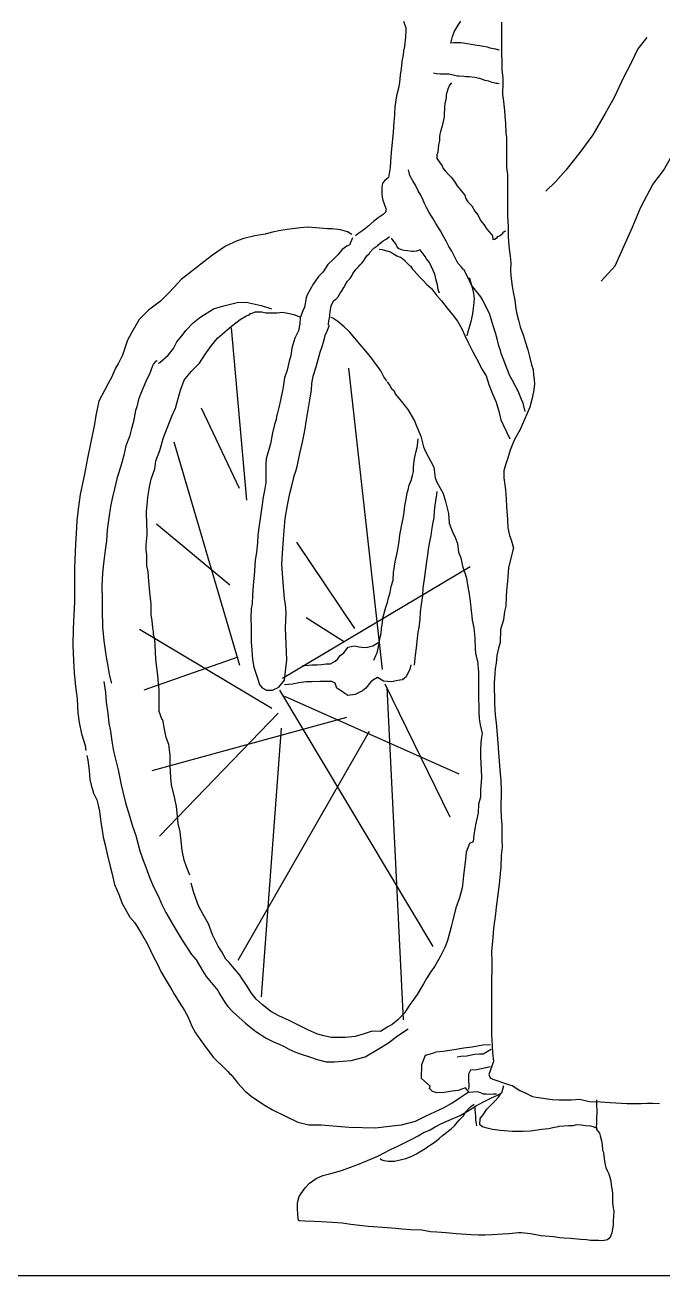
# Model space of a CAD drawing. Header units: metres. Extents: x -28 to 260, y 30 to 125.
# Drawn here: x 245.465 to 245.867, y 87.923 to 88.71 of the extents above; entities that cross this region are included whole.
import ezdxf

# ---------------------------------------------------------------- set-up
doc = ezdxf.new("R2010")
doc.units = ezdxf.units.M
doc.header["$LTSCALE"] = 0.01
doc.header["$MEASUREMENT"] = 0
doc.layers.add('0.10', color=2, linetype='Continuous')
doc.layers.add('tierra', color=9, linetype='Continuous')

# ---------------------------------------------------------------- blocks, each defined once
blk = doc.blocks.new('PEOPLE15')
at = {"linetype": 'Continuous'}
for points in [[(0.02338, 0.44497), (0.02338, 0.44318), (0.02338, 0.43969), (0.02338, 0.43843), (0.02338, 0.43467), (0.02338, 0.43306), (0.02329, 0.43091), (0.0232, 0.4292), (0.0232, 0.4275), (0.02293, 0.42445), (0.02293, 0.42293), (0.02302, 0.41854), (0.02266, 0.41594), (0.02239, 0.41379), (0.0223, 0.41272), (0.02213, 0.41066), (0.02195, 0.40806), (0.02177, 0.40438), (0.02159, 0.40277), (0.0215, 0.39928), (0.0215, 0.39614), (0.0215, 0.39193), (0.02123, 0.38933), (0.02123, 0.38629), (0.02123, 0.38145), (0.02123, 0.37643), (0.02123, 0.37419), (0.02087, 0.37025), (0.02087, 0.36666), (0.02069, 0.36317), (0.02015, 0.35949), (0.01998, 0.35708), (0.02006, 0.35448), (0.01998, 0.35233), (0.01944, 0.34856), (0.01908, 0.34632), (0.01854, 0.34346), (0.01809, 0.34032), (0.01782, 0.33844), (0.0172, 0.33611), (0.01657, 0.33369), (0.01603, 0.33235), (0.0155, 0.33082), (0.01478, 0.3284), (0.01379, 0.32536), (0.01299, 0.3224), (0.01236, 0.3198), (0.01182, 0.31819), (0.01164, 0.31622), (0.01146, 0.31452), (0.01137, 0.31281), (0.01164, 0.31004), (0.01227, 0.30726), (0.01299, 0.30439), (0.0137, 0.30269), (0.01532, 0.2991), (0.01558, 0.29857), (0.01648, 0.29651), (0.01872, 0.29238), (0.02024, 0.28871), (0.02123, 0.28548), (0.02168, 0.28414), (0.02248, 0.28127), (0.02248, 0.27859), (0.02195, 0.2742), (0.02168, 0.27079), (0.02159, 0.26819), (0.02114, 0.26335), (0.02105, 0.26031), (0.02042, 0.25762), (0.0198, 0.25601), (0.01899, 0.25296), (0.01926, 0.25215), (0.02078, 0.2457), (0.02123, 0.24095), (0.0215, 0.23746), (0.02168, 0.23513), (0.02177, 0.23181), (0.02222, 0.22984), (0.02266, 0.2268), (0.02374, 0.2233), (0.02383, 0.21846), (0.02446, 0.21649), (0.02508, 0.21371), (0.02535, 0.21094), (0.02571, 0.20897), (0.02589, 0.20511), (0.02607, 0.20404), (0.02598, 0.19615), (0.02562, 0.19194), (0.02535, 0.18916), (0.02481, 0.18352), (0.02472, 0.18182), (0.02437, 0.1768), (0.02392, 0.17205), (0.02356, 0.16802), (0.02347, 0.16443), (0.02356, 0.1578), (0.02347, 0.15476), (0.02329, 0.15207), (0.02329, 0.14741), (0.0232, 0.14643), (0.02311, 0.14383), (0.02347, 0.14087), (0.02365, 0.13657), (0.02419, 0.1303), (0.02472, 0.12653), (0.02526, 0.12196), (0.02553, 0.11946), (0.02625, 0.11417), (0.02652, 0.11085), (0.02696, 0.10557), (0.02687, 0.10216), (0.02687, 0.09903), (0.02696, 0.09553), (0.02696, 0.09302), (0.02705, 0.0915), (0.02705, 0.0872), (0.02696, 0.08496), (0.02696, 0.07967), (0.02696, 0.07546), (0.02687, 0.07322), (0.02678, 0.07134), (0.02661, 0.06874), (0.02634, 0.06552), (0.02804, 0.06077), (0.0275, 0.0596), (0.02652, 0.05915), (0.02508, 0.05862), (0.02302, 0.0579), (0.02042, 0.05709), (0.01944, 0.05682), (0.01666, 0.05503), (0.01496, 0.05423), (0.012, 0.05279), (0.01066, 0.05261), (0.00483, 0.05172), (0.00232, 0.05154), (-0.00225, 0.05154), (-0.00511, 0.05181), (-0.00879, 0.051), (-0.01282, 0.05082), (-0.01631, 0.05064), (-0.02241, 0.05028), (-0.02769, 0.05028), (-0.02984, 0.05037), (-0.0319, 0.05037), (-0.03432, 0.05019)], [(0.05922, 0.44533), (0.05832, 0.44291), (0.05832, 0.44193), (0.05841, 0.43942), (0.05859, 0.43834), (0.05868, 0.43736), (0.05877, 0.43601), (0.05913, 0.43449), (0.05931, 0.43306), (0.05976, 0.43055), (0.06003, 0.42795), (0.06038, 0.42562), (0.06065, 0.42293), (0.06101, 0.42078), (0.06173, 0.41809), (0.06227, 0.41397), (0.06245, 0.41164), (0.06245, 0.41093), (0.06271, 0.40851), (0.06298, 0.40474), (0.06343, 0.39981), (0.06361, 0.39749), (0.06388, 0.3939), (0.06406, 0.39193), (0.0646, 0.38826), (0.06603, 0.38718), (0.06684, 0.3862), (0.06702, 0.38476), (0.06702, 0.38261), (0.06693, 0.38109), (0.06666, 0.38001), (0.06567, 0.37688), (0.06567, 0.37571), (0.06657, 0.37473), (0.06836, 0.37347), (0.07006, 0.37213), (0.07221, 0.37034), (0.074, 0.3689), (0.07544, 0.36792), (0.07669, 0.36693)], [(0.0241, 0.43476), (0.02544, 0.43503), (0.02625, 0.43521), (0.0275, 0.43548), (0.02849, 0.43574), (0.0301, 0.4361), (0.03126, 0.43628), (0.03306, 0.43655), (0.03574, 0.437), (0.03816, 0.43736), (0.04067, 0.43736), (0.04193, 0.43727), (0.04148, 0.4387), (0.0413, 0.43969), (0.04067, 0.44139), (0.03924, 0.44381), (0.03825, 0.44533)], [(-0.02966, 0.43933), (-0.02644, 0.43521), (-0.02393, 0.42983), (-0.02124, 0.42472), (-0.01775, 0.41747), (-0.01452, 0.41164), (-0.00995, 0.40385), (-0.0052, 0.3974), (-0.00018, 0.39085), (0.00358, 0.38682), (0.00716, 0.38324)], [(0.02419, 0.42239), (0.02481, 0.42248), (0.02526, 0.42257), (0.02634, 0.42284), (0.02678, 0.42293), (0.02804, 0.42338), (0.02938, 0.42365), (0.03126, 0.42437), (0.03216, 0.42454), (0.03306, 0.42472), (0.03521, 0.42499), (0.03637, 0.42499), (0.03718, 0.42508), (0.03879, 0.42526), (0.03942, 0.42526), (0.04103, 0.42562), (0.04264, 0.42589), (0.04426, 0.42589), (0.0456, 0.42598), (0.04712, 0.42607), (0.0482, 0.42634)], [(0.04166, 0.42275), (0.04238, 0.42195), (0.04291, 0.42051), (0.04318, 0.41962), (0.04354, 0.41845), (0.04363, 0.41765), (0.04372, 0.41657), (0.04408, 0.41523), (0.04417, 0.41397), (0.04417, 0.41299), (0.04426, 0.41173), (0.04435, 0.41066), (0.04444, 0.40958), (0.04453, 0.40931), (0.04479, 0.40815), (0.04506, 0.40707), (0.04524, 0.40618), (0.0456, 0.40501), (0.04587, 0.40403), (0.04596, 0.40322), (0.04605, 0.4017), (0.04614, 0.40107), (0.04632, 0.40017), (0.04668, 0.39749), (0.04694, 0.3965), (0.04694, 0.39516), (0.04506, 0.39247), (0.0447, 0.39148), (0.04399, 0.39068), (0.04246, 0.38906), (0.04175, 0.38835), (0.04049, 0.38682), (0.03978, 0.38557), (0.03915, 0.38476), (0.03673, 0.38172), (0.03646, 0.38073), (0.03566, 0.37939), (0.03422, 0.37786), (0.03306, 0.37589), (0.03198, 0.37455), (0.03109, 0.37258), (0.02983, 0.37105), (0.02867, 0.36935), (0.02786, 0.36836), (0.0267, 0.36693), (0.02652, 0.36559), (0.02571, 0.36577), (0.02544, 0.36604), (0.02508, 0.36612), (0.02472, 0.36666), (0.02437, 0.36684), (0.02383, 0.36702), (0.02302, 0.36783), (0.02248, 0.36845), (0.02213, 0.36863), (0.02177, 0.36872)], [(-0.01309, 0.35044), (-0.0181, 0.356), (-0.02447, 0.37007), (-0.02751, 0.37741), (-0.0319, 0.38566), (-0.03585, 0.39077), (-0.04068, 0.39928), (-0.04507, 0.40636), (-0.04705, 0.40994)], [(0.01478, 0.30278), (0.0155, 0.30591), (0.01603, 0.30717), (0.01657, 0.30842), (0.01702, 0.30959), (0.01738, 0.31048), (0.01809, 0.31183), (0.01953, 0.31443), (0.02042, 0.31604), (0.02096, 0.31747), (0.02168, 0.31926), (0.02213, 0.32061), (0.02275, 0.32213), (0.02347, 0.32401), (0.02374, 0.32509), (0.02428, 0.32679), (0.02499, 0.3293), (0.02553, 0.33154), (0.02634, 0.33378), (0.02696, 0.3362), (0.02768, 0.33817), (0.0284, 0.33978), (0.02947, 0.34193), (0.03019, 0.34346), (0.03091, 0.34462), (0.03431, 0.34892), (0.03476, 0.35), (0.03619, 0.35277), (0.03718, 0.35466), (0.03718, 0.35466), (0.03727, 0.35466), (0.03798, 0.35546), (0.03924, 0.35681), (0.03969, 0.3577), (0.04058, 0.3594), (0.04148, 0.36129), (0.04255, 0.36308), (0.04354, 0.36505), (0.04462, 0.36693), (0.04569, 0.36872), (0.0473, 0.37141), (0.04838, 0.37311), (0.04981, 0.37544), (0.05071, 0.37724), (0.05151, 0.37876), (0.05196, 0.38001), (0.05286, 0.38172), (0.05384, 0.38342), (0.05483, 0.38539), (0.05573, 0.387), (0.0568, 0.38897), (0.05734, 0.39103)], [(0.07804, 0.36738), (0.07804, 0.36747), (0.07965, 0.36836), (0.08216, 0.36917), (0.0852, 0.36944), (0.08691, 0.36944), (0.08986, 0.36971), (0.09398, 0.37016), (0.09676, 0.3698), (0.10169, 0.36926), (0.10474, 0.36881), (0.10698, 0.36828), (0.10975, 0.36756), (0.11343, 0.36693), (0.11746, 0.36595), (0.11997, 0.36514), (0.12418, 0.36317), (0.12893, 0.35994), (0.13215, 0.35743), (0.13771, 0.35304), (0.1404, 0.35098), (0.14291, 0.3482), (0.14506, 0.34588), (0.14792, 0.3431), (0.15231, 0.33978), (0.15572, 0.33638), (0.1585, 0.33154), (0.15993, 0.32885), (0.16181, 0.32339), (0.16325, 0.32052), (0.16432, 0.31864), (0.16584, 0.31523), (0.1671, 0.31281), (0.17041, 0.30654), (0.17149, 0.30134), (0.17212, 0.29749), (0.17274, 0.29462), (0.17355, 0.29113), (0.17463, 0.28575), (0.1757, 0.27993), (0.17642, 0.27652), (0.17731, 0.27249), (0.17803, 0.26721), (0.17848, 0.26291), (0.17875, 0.25834), (0.17893, 0.25448), (0.17919, 0.24866), (0.17928, 0.2457), (0.17937, 0.24113), (0.17937, 0.23692), (0.17937, 0.23334), (0.17955, 0.22859), (0.17982, 0.22348), (0.17991, 0.21748), (0.17964, 0.21192), (0.17946, 0.20744), (0.17893, 0.20243), (0.17839, 0.19795), (0.17812, 0.19284), (0.17767, 0.18934), (0.17678, 0.18513), (0.17543, 0.18092), (0.17525, 0.17913)], [(0.04605, 0.34605), (0.0465, 0.34731), (0.04677, 0.34901), (0.04721, 0.3508), (0.04775, 0.35295), (0.04892, 0.35564), (0.04972, 0.35725), (0.0508, 0.35851), (0.05125, 0.3594), (0.05268, 0.36138), (0.05304, 0.36182), (0.05438, 0.36138), (0.05546, 0.3612), (0.05617, 0.3612), (0.0577, 0.36147), (0.05895, 0.36164), (0.05994, 0.36182), (0.06101, 0.36236), (0.06155, 0.36317), (0.062, 0.36397), (0.06262, 0.36478), (0.06352, 0.36604)], [(0.08655, 0.33432), (0.08655, 0.33485), (0.08646, 0.33584), (0.08637, 0.33638), (0.0861, 0.33754), (0.0861, 0.33835), (0.08583, 0.33996), (0.08565, 0.34077), (0.08556, 0.3414), (0.08476, 0.34319), (0.08386, 0.34381), (0.08305, 0.34471), (0.08225, 0.34605), (0.0818, 0.34668), (0.08099, 0.34812), (0.08019, 0.34946), (0.07965, 0.35036), (0.07875, 0.35125), (0.07804, 0.35233), (0.07768, 0.35313), (0.07651, 0.35475), (0.07589, 0.35537), (0.07499, 0.35636), (0.07445, 0.35681), (0.07382, 0.3577), (0.07302, 0.35887), (0.07239, 0.35976), (0.07176, 0.36039), (0.07141, 0.36084), (0.07033, 0.36209), (0.06997, 0.36245), (0.06854, 0.36344), (0.06827, 0.3638), (0.06657, 0.36514), (0.06549, 0.36577), (0.06424, 0.36666)], [(0.07777, 0.36621), (0.07893, 0.36353), (0.07902, 0.36353), (0.07992, 0.36317), (0.08153, 0.362), (0.08314, 0.36003), (0.08467, 0.35842), (0.08682, 0.35645), (0.08852, 0.35385), (0.09022, 0.35206), (0.09219, 0.34928), (0.09434, 0.34543), (0.0947, 0.34426), (0.09533, 0.34086), (0.09596, 0.33951), (0.09685, 0.337), (0.09703, 0.33485), (0.09757, 0.33226), (0.09838, 0.33055), (0.09891, 0.32957), (0.0999, 0.32589), (0.10026, 0.32321), (0.10088, 0.32115), (0.10169, 0.31792), (0.10259, 0.31505), (0.10312, 0.31165), (0.10411, 0.3069), (0.10474, 0.3043), (0.10527, 0.30188), (0.10554, 0.30108), (0.10572, 0.29991), (0.10626, 0.29812), (0.10698, 0.29507), (0.10778, 0.29104), (0.10931, 0.28557), (0.10949, 0.28387), (0.10949, 0.28074), (0.1094, 0.27688), (0.10993, 0.27402), (0.11038, 0.27151), (0.11074, 0.26891), (0.1111, 0.26631), (0.11155, 0.2638), (0.11208, 0.25959), (0.11235, 0.25753), (0.11253, 0.25484), (0.11289, 0.25153), (0.11334, 0.24839), (0.1137, 0.24292), (0.11406, 0.23943), (0.11432, 0.23576), (0.11441, 0.23262), (0.11477, 0.23092), (0.11495, 0.22733), (0.11477, 0.2242), (0.11477, 0.22196), (0.11477, 0.21873), (0.11459, 0.21569), (0.11432, 0.21228), (0.11388, 0.2095), (0.11307, 0.20735), (0.11244, 0.20547), (0.11173, 0.20314), (0.11074, 0.20198), (0.10922, 0.20108), (0.10698, 0.20108), (0.10474, 0.20216), (0.10259, 0.20475), (0.10223, 0.20798), (0.10178, 0.21219), (0.10196, 0.21802), (0.10223, 0.22375), (0.10205, 0.22931), (0.10223, 0.23253), (0.10259, 0.2345), (0.10303, 0.23898), (0.10321, 0.24194), (0.10357, 0.24723), (0.10321, 0.25287), (0.10286, 0.25789), (0.10241, 0.26371), (0.10151, 0.26864), (0.10062, 0.27285), (0.09999, 0.27572), (0.09918, 0.27876), (0.09918, 0.27903), (0.09846, 0.28109), (0.09802, 0.2828), (0.09703, 0.28755), (0.09605, 0.29167), (0.09524, 0.29588), (0.09461, 0.29973), (0.09336, 0.30708), (0.09282, 0.31066), (0.09264, 0.31308), (0.0921, 0.31577), (0.09112, 0.31917), (0.08959, 0.32446), (0.08879, 0.32697), (0.08807, 0.32948), (0.08762, 0.331), (0.08744, 0.33127), (0.08619, 0.33432)], [(0.05599, 0.35537), (0.05635, 0.35573), (0.05689, 0.356), (0.05779, 0.35699), (0.0585, 0.3577), (0.05949, 0.35851), (0.0603, 0.35905), (0.06164, 0.35949), (0.0628, 0.3603), (0.06397, 0.36102), (0.06594, 0.36164), (0.06684, 0.36182), (0.06809, 0.362)], [(0.05653, 0.35555), (0.05528, 0.35412), (0.05349, 0.35206), (0.05205, 0.3508), (0.05062, 0.34919), (0.04892, 0.34776), (0.04712, 0.34534), (0.04524, 0.34319), (0.04327, 0.34059), (0.04103, 0.3379), (0.03942, 0.33575), (0.03781, 0.33297), (0.03673, 0.33055), (0.03557, 0.32804), (0.03386, 0.32455), (0.0318, 0.32079), (0.03064, 0.31855), (0.02902, 0.31586), (0.02804, 0.31272), (0.02661, 0.30923), (0.02526, 0.30627), (0.02419, 0.30242), (0.02356, 0.29982), (0.02266, 0.29776), (0.02159, 0.29543), (0.02033, 0.29283)], [(0.03592, 0.33046), (0.03557, 0.33199), (0.03512, 0.33324), (0.0344, 0.33566), (0.03386, 0.33844), (0.0335, 0.34157), (0.03324, 0.34399), (0.03342, 0.34588), (0.03386, 0.34758), (0.03467, 0.35044), (0.03494, 0.35161)], [(0.14864, 0.32052), (0.14819, 0.3207), (0.14506, 0.32339), (0.14318, 0.3258), (0.14192, 0.32822), (0.13959, 0.33109), (0.13861, 0.33235), (0.13601, 0.33521), (0.13359, 0.33709), (0.12857, 0.34032), (0.12526, 0.34131), (0.11988, 0.34256), (0.11665, 0.34274), (0.1111, 0.34148), (0.10734, 0.34032)], [(0.11576, 0.33799), (0.11531, 0.33817), (0.11504, 0.33853), (0.11441, 0.33871), (0.11334, 0.33916), (0.11208, 0.33924), (0.11092, 0.33916), (0.1094, 0.3388), (0.1085, 0.3388), (0.10527, 0.3388), (0.1033, 0.33907), (0.10079, 0.33862), (0.09891, 0.33808), (0.09712, 0.33736)], [(0.13726, 0.13361), (0.13843, 0.13666), (0.13932, 0.13908), (0.14004, 0.14257), (0.1404, 0.14616), (0.14076, 0.14938), (0.14147, 0.15243), (0.14174, 0.15512), (0.1421, 0.1587), (0.14273, 0.16157), (0.14389, 0.16659), (0.14416, 0.16909), (0.14434, 0.17357), (0.14434, 0.17743), (0.14488, 0.18128), (0.14586, 0.18388), (0.1464, 0.18683), (0.14712, 0.19024), (0.1473, 0.19033), (0.14846, 0.19338), (0.14846, 0.19992), (0.14846, 0.20126), (0.14864, 0.20341), (0.14891, 0.20655), (0.14927, 0.20941), (0.14954, 0.21121), (0.14972, 0.21452), (0.1499, 0.21802), (0.15007, 0.22017), (0.15043, 0.22142), (0.15043, 0.22241), (0.1507, 0.22384), (0.15097, 0.22644), (0.15133, 0.22868), (0.15133, 0.23253), (0.15178, 0.23683), (0.15223, 0.24086), (0.1524, 0.24427), (0.15294, 0.2466), (0.15294, 0.25045), (0.15312, 0.25215), (0.15321, 0.25421), (0.15276, 0.2578), (0.15276, 0.25941), (0.15294, 0.26147), (0.15303, 0.2664), (0.15267, 0.2698), (0.15258, 0.2716), (0.15178, 0.2759), (0.15133, 0.27814), (0.14999, 0.2819), (0.14963, 0.28486), (0.14819, 0.28853), (0.14685, 0.29337), (0.14524, 0.29731), (0.1438, 0.30108), (0.14246, 0.30403), (0.14058, 0.31057), (0.13932, 0.31425), (0.13672, 0.31747), (0.13368, 0.32052), (0.13171, 0.32356), (0.12929, 0.32697), (0.12705, 0.32957), (0.12203, 0.33396), (0.1188, 0.33638), (0.11674, 0.33763), (0.1154, 0.33826)], [(0.06522, 0.3138), (0.06567, 0.31452), (0.0663, 0.3155), (0.06693, 0.31667), (0.06746, 0.31765), (0.06827, 0.31882), (0.06952, 0.32052), (0.07078, 0.32213), (0.07176, 0.32339), (0.07338, 0.32545), (0.07508, 0.32742), (0.07696, 0.32957), (0.07893, 0.3319), (0.08081, 0.33369), (0.08314, 0.33566), (0.08494, 0.33683), (0.08556, 0.33718)], [(0.12211, 0.33341), (0.11648, 0.27047)], [(0.14918, 0.32115), (0.14963, 0.32115), (0.15043, 0.32025), (0.15079, 0.31953), (0.15151, 0.31774), (0.15196, 0.31649), (0.15276, 0.31487), (0.1533, 0.3138), (0.1542, 0.31147), (0.15518, 0.30914), (0.1559, 0.30726), (0.15662, 0.30448), (0.15706, 0.30314), (0.15778, 0.29919), (0.15868, 0.29615), (0.1593, 0.29373), (0.16056, 0.29032), (0.16136, 0.28683), (0.16235, 0.28289), (0.16369, 0.27876), (0.16477, 0.27464), (0.16558, 0.27106), (0.1662, 0.26819), (0.16683, 0.26407), (0.16746, 0.25959), (0.16764, 0.25565), (0.16817, 0.25215), (0.16871, 0.2474), (0.16907, 0.24382), (0.16934, 0.23916), (0.16925, 0.23423), (0.16925, 0.23029), (0.16916, 0.22411), (0.16862, 0.21909), (0.16773, 0.21318), (0.1671, 0.20986), (0.16665, 0.20699), (0.16593, 0.20386), (0.16584, 0.20368)], [(0.06681, 0.20863), (0.07908, 0.31865)], [(0.06513, 0.31362), (0.06415, 0.31228), (0.06352, 0.3112), (0.06262, 0.31039), (0.06218, 0.30923), (0.0611, 0.30788), (0.06047, 0.30726), (0.0585, 0.30475), (0.05761, 0.30358), (0.05519, 0.29937), (0.05456, 0.29785), (0.05286, 0.29382), (0.05187, 0.28996), (0.05125, 0.28844), (0.04811, 0.28253), (0.04757, 0.27859), (0.04712, 0.27733), (0.0447, 0.27294), (0.04381, 0.26998), (0.04273, 0.26559), (0.04246, 0.2621), (0.0413, 0.25887), (0.04031, 0.25681), (0.03942, 0.25466), (0.03906, 0.25153), (0.03825, 0.24938), (0.03763, 0.24642), (0.03691, 0.24436), (0.03619, 0.24194), (0.03592, 0.24033), (0.03503, 0.2354), (0.03476, 0.23352), (0.0344, 0.23011), (0.03422, 0.22814), (0.03413, 0.22662), (0.03342, 0.22384), (0.03306, 0.22017), (0.03297, 0.21613), (0.03288, 0.21461), (0.03243, 0.21237), (0.03216, 0.21183), (0.0318, 0.20762), (0.0318, 0.2052), (0.0318, 0.20153), (0.0318, 0.19857), (0.03162, 0.19472), (0.03162, 0.1932), (0.03153, 0.19069), (0.03118, 0.18845), (0.03046, 0.18531), (0.03064, 0.18379), (0.03091, 0.182), (0.031, 0.17922), (0.031, 0.1768), (0.03082, 0.17205), (0.03073, 0.16918), (0.03091, 0.16614), (0.031, 0.16488), (0.03109, 0.16211), (0.03171, 0.15951), (0.03189, 0.15628), (0.03288, 0.15198), (0.03342, 0.14831), (0.03368, 0.1458), (0.03503, 0.14517), (0.03628, 0.14195), (0.03646, 0.13944), (0.03727, 0.13352), (0.03763, 0.12985), (0.03772, 0.12895), (0.0387, 0.12528), (0.04005, 0.1217), (0.0413, 0.11668), (0.04175, 0.11471), (0.04309, 0.10969), (0.04399, 0.10745), (0.04551, 0.10422), (0.04775, 0.10037), (0.04936, 0.09822), (0.0508, 0.09589), (0.05187, 0.09392), (0.0542, 0.08998), (0.05698, 0.08612), (0.05832, 0.08406), (0.05877, 0.08317), (0.06119, 0.08075), (0.06325, 0.07905), (0.06486, 0.07824), (0.06755, 0.07654), (0.0706, 0.07663), (0.07356, 0.07573), (0.07678, 0.07474), (0.08046, 0.0743), (0.08556, 0.07439), (0.0887, 0.07501), (0.09085, 0.07573), (0.09416, 0.07716), (0.09775, 0.07896), (0.10097, 0.08057), (0.10474, 0.08227), (0.1076, 0.08379), (0.11074, 0.08639), (0.11298, 0.08827), (0.11468, 0.09051), (0.11674, 0.09374), (0.11836, 0.09607), (0.11898, 0.09706), (0.12167, 0.10028), (0.12284, 0.10171), (0.124, 0.10297), (0.12552, 0.10557), (0.12687, 0.10772), (0.12893, 0.11184), (0.13036, 0.11578), (0.13233, 0.11919), (0.13404, 0.12241), (0.13574, 0.12716), (0.13672, 0.13066)], [(0.11908, 0.27466), (0.13294, 0.30398)], [(0.06997, 0.2121), (0.06926, 0.2138), (0.06881, 0.21479), (0.06827, 0.21694), (0.06809, 0.21855), (0.06791, 0.21954), (0.06737, 0.22178), (0.06719, 0.22366), (0.06684, 0.22563), (0.06666, 0.22742), (0.06639, 0.22877), (0.06603, 0.23011), (0.06558, 0.23146), (0.06504, 0.23307), (0.06469, 0.23486), (0.06406, 0.23674), (0.0637, 0.23889), (0.06298, 0.24131), (0.0628, 0.24409), (0.06245, 0.24642), (0.06209, 0.24866), (0.06173, 0.25), (0.06128, 0.25242), (0.06101, 0.25386), (0.06074, 0.25547), (0.06047, 0.25771), (0.05985, 0.26093), (0.05931, 0.2638), (0.05886, 0.26613), (0.05868, 0.26837), (0.05814, 0.27079), (0.05779, 0.27312), (0.05743, 0.27428), (0.05707, 0.2759), (0.05635, 0.27769), (0.0559, 0.27948), (0.05555, 0.28092), (0.05546, 0.28253), (0.0551, 0.28566), (0.05465, 0.28781), (0.0542, 0.2897), (0.05393, 0.29149), (0.05384, 0.29283)], [(0.11893, 0.21012), (0.1429, 0.29162)], [(0.0551, 0.21022), (0.05474, 0.21389), (0.05447, 0.21658), (0.05384, 0.22223), (0.0534, 0.22402), (0.05304, 0.22698), (0.05295, 0.22966), (0.05259, 0.23235), (0.05214, 0.23549), (0.05196, 0.23844), (0.05151, 0.24167), (0.05107, 0.24445), (0.05062, 0.24812), (0.05026, 0.25054), (0.04999, 0.2526), (0.04954, 0.2552), (0.0491, 0.25762), (0.04883, 0.2595), (0.04847, 0.26174), (0.04802, 0.26416), (0.04784, 0.26649), (0.04757, 0.26864), (0.0473, 0.27025), (0.04703, 0.27249), (0.04686, 0.27366)], [(0.1494, 0.26179), (0.12254, 0.23955)], [(0.07692, 0.22359), (0.09814, 0.25511)], [(0.10334, 0.20543), (0.03476, 0.24623)], [(0.09468, 0.22758), (0.0811, 0.219)], [(0.10724, 0.19446), (0.15561, 0.22329)], [(0.09605, 0.21013), (0.09524, 0.21013), (0.09264, 0.21031), (0.09067, 0.2104), (0.08915, 0.21049), (0.08744, 0.21067), (0.08583, 0.21067), (0.08413, 0.21165), (0.08314, 0.21255), (0.08234, 0.2138), (0.08099, 0.2147), (0.07938, 0.21676), (0.07723, 0.2173), (0.07535, 0.21694), (0.07454, 0.21676), (0.07284, 0.21667), (0.07042, 0.2173), (0.06881, 0.21828), (0.06845, 0.21855)], [(0.05653, 0.21031), (0.05689, 0.20879), (0.05823, 0.20601), (0.05958, 0.20493), (0.06056, 0.20475), (0.06182, 0.20449), (0.06343, 0.20413), (0.06648, 0.2044), (0.06863, 0.20574), (0.07015, 0.20493), (0.07105, 0.20413), (0.07293, 0.2018), (0.07418, 0.20081), (0.07687, 0.19947), (0.07947, 0.1992), (0.08054, 0.19992), (0.08189, 0.20081), (0.0835, 0.20189), (0.08413, 0.20368), (0.08529, 0.20422), (0.08798, 0.20422), (0.08977, 0.20422), (0.09264, 0.20413), (0.0947, 0.20413), (0.09739, 0.20377), (0.09972, 0.20332), (0.10259, 0.20305)], [(0.11966, 0.21321), (0.15402, 0.20105)], [(0.06594, 0.20344), (0.04226, 0.15486)], [(0.10449, 0.20115), (0.04847, 0.10758)], [(0.16862, 0.20431), (0.16799, 0.20027), (0.16773, 0.19678), (0.16719, 0.19257), (0.16674, 0.18907), (0.1662, 0.18612), (0.16567, 0.18244), (0.16504, 0.17886), (0.16441, 0.1759), (0.16343, 0.17205), (0.16226, 0.1665), (0.16154, 0.16354), (0.16065, 0.15995), (0.1593, 0.1553), (0.15832, 0.1518), (0.15697, 0.14804), (0.15545, 0.14248), (0.15455, 0.13962), (0.1533, 0.13648), (0.15178, 0.13254), (0.15043, 0.12931), (0.14882, 0.126), (0.14748, 0.12286), (0.14595, 0.11999), (0.14255, 0.11417), (0.14004, 0.10987), (0.13655, 0.10467), (0.13493, 0.1027), (0.13251, 0.09858), (0.13126, 0.09661), (0.12884, 0.09365), (0.12696, 0.0915), (0.12615, 0.08989), (0.12436, 0.08693), (0.12328, 0.08559), (0.12158, 0.08379), (0.11916, 0.08164), (0.11701, 0.07967), (0.11558, 0.07842), (0.1137, 0.07707), (0.11343, 0.07672), (0.11182, 0.07573), (0.11065, 0.07492), (0.10913, 0.07403), (0.1076, 0.07322), (0.10635, 0.07259), (0.10483, 0.07197), (0.10277, 0.07107), (0.10106, 0.07009), (0.09891, 0.0691), (0.09649, 0.0682), (0.09354, 0.06722), (0.09067, 0.06632), (0.08744, 0.06543), (0.0844, 0.06543), (0.0783, 0.06596), (0.0732, 0.06731), (0.06863, 0.07), (0.0646, 0.07242), (0.06137, 0.07492), (0.05743, 0.07752)], [(0.06522, 0.20214), (0.0593, 0.08075)], [(0.10262, 0.19895), (0.03894, 0.17062)], [(0.10493, 0.19267), (0.14824, 0.14788)], [(0.07995, 0.19117), (0.15113, 0.17162)], [(0.07172, 0.18598), (0.11966, 0.1024)], [(0.11099, 0.08913), (0.10377, 0.18718)], [(0.1748, 0.17725), (0.17445, 0.17555), (0.174, 0.17178), (0.17373, 0.16856), (0.17319, 0.16641), (0.17274, 0.16488), (0.17239, 0.16354), (0.1714, 0.16157), (0.17113, 0.16103), (0.17068, 0.15915), (0.17015, 0.15691), (0.16979, 0.15395), (0.16952, 0.15135), (0.16916, 0.14929), (0.16889, 0.14741), (0.16799, 0.14419), (0.16737, 0.14123), (0.16647, 0.1372), (0.16575, 0.13442), (0.16468, 0.13012), (0.16307, 0.12627), (0.16199, 0.12349), (0.16038, 0.12044), (0.15912, 0.11829), (0.15733, 0.11614), (0.155, 0.11238), (0.15267, 0.10834), (0.15043, 0.10378), (0.149, 0.10109), (0.14775, 0.0984), (0.14551, 0.09455), (0.1438, 0.09168), (0.143, 0.09042), (0.14111, 0.0872), (0.13914, 0.08424), (0.13798, 0.082), (0.13646, 0.07842), (0.13511, 0.07609), (0.13341, 0.07358), (0.1318, 0.07143), (0.12866, 0.06713), (0.12714, 0.06552), (0.1257, 0.06426), (0.12454, 0.06319), (0.12346, 0.06202), (0.12266, 0.06122), (0.12221, 0.06077), (0.12167, 0.06014), (0.12104, 0.05933), (0.1197, 0.05772), (0.1171, 0.05485), (0.11486, 0.05297), (0.11029, 0.04984), (0.10698, 0.04795), (0.1025, 0.0458), (0.09775, 0.04347), (0.09372, 0.04249), (0.08924, 0.0424), (0.0835, 0.04195), (0.07902, 0.04159), (0.06934, 0.04141), (0.06334, 0.04204), (0.05985, 0.0424), (0.05474, 0.04383), (0.05089, 0.04571), (0.04453, 0.04867), (0.04148, 0.05037), (0.03843, 0.05243), (0.03557, 0.05441)], [(0.02517, 0.0536), (0.02625, 0.0536), (0.02777, 0.05351), (0.02902, 0.0536), (0.02992, 0.05369), (0.03091, 0.05414), (0.03225, 0.0545), (0.03512, 0.05423), (0.03646, 0.05602), (0.03924, 0.05494), (0.04139, 0.05476), (0.04426, 0.05432), (0.04703, 0.05414), (0.04856, 0.05458), (0.04972, 0.05575), (0.04945, 0.05656), (0.05259, 0.05942), (0.05241, 0.06453), (0.05107, 0.06785), (0.04847, 0.06856), (0.04721, 0.0691), (0.0447, 0.06937), (0.04067, 0.07), (0.03718, 0.07062), (0.03413, 0.07089), (0.03019, 0.07161), (0.02741, 0.07179)], [(0.02714, 0.07), (0.0301, 0.0682), (0.03144, 0.0682), (0.03324, 0.06811), (0.03601, 0.06749), (0.03816, 0.0674), (0.0396, 0.06713)], [(0.02741, 0.06363), (0.03082, 0.06292), (0.03234, 0.06256), (0.03467, 0.06247), (0.03539, 0.06095), (0.03539, 0.05915), (0.0353, 0.05629), (0.03539, 0.05539)], [(-0.01138, 0.05163), (-0.01138, 0.05073), (-0.01138, 0.05073), (-0.01138, 0.04957), (-0.01147, 0.04804), (-0.01147, 0.04733), (-0.01147, 0.04634), (-0.01138, 0.04554), (-0.01138, 0.04491), (-0.0113, 0.04401), (-0.0113, 0.04294), (-0.01121, 0.0415), (-0.01138, 0.0407), (-0.01237, 0.03944), (-0.01264, 0.03846), (-0.01318, 0.03658), (-0.01336, 0.03523), (-0.01354, 0.03326), (-0.01371, 0.03272), (-0.01389, 0.03218), (-0.01425, 0.02914), (-0.01452, 0.02788), (-0.01479, 0.0269), (-0.01524, 0.02582), (-0.01586, 0.02457), (-0.01658, 0.02197), (-0.01667, 0.02045), (-0.01703, 0.01857), (-0.01712, 0.01731), (-0.01712, 0.01588), (-0.01721, 0.01444), (-0.01721, 0.01409), (-0.01748, 0.01202), (-0.01766, 0.01104), (-0.01757, 0.00916), (-0.01748, 0.00763), (-0.01739, 0.00593), (-0.01712, 0.00432), (-0.01694, 0.00298), (-0.01631, 0.00136), (-0.01533, 0.00047), (-0.01354, 0.00011), (-0.0121, 0.0002), (-0.01121, 0.0002), (-0.00986, 0.0002), (-0.00914, 0.0002), (-0.00771, 0.00047), (-0.00547, 0.00065), (-0.00431, 0.00074), (-0.0018, 0.00091), (0.00053, 0.00109), (0.00214, 0.00127), (0.00421, 0.00163), (0.00582, 0.00172), (0.00904, 0.0019), (0.01084, 0.00235), (0.01281, 0.00271), (0.01612, 0.00306), (0.0172, 0.00306), (0.02069, 0.00271), (0.02302, 0.00253), (0.0267, 0.00235), (0.02938, 0.00217), (0.0318, 0.00217), (0.0344, 0.00235), (0.03987, 0.00262), (0.04363, 0.00306), (0.04694, 0.00324), (0.04936, 0.00342), (0.0525, 0.00396), (0.05644, 0.00414), (0.05976, 0.00441), (0.06191, 0.00468), (0.06513, 0.00486), (0.06684, 0.00495), (0.07015, 0.00522), (0.07212, 0.0053), (0.07839, 0.00611), (0.08162, 0.00656), (0.08511, 0.00683), (0.08924, 0.0071), (0.09192, 0.00719), (0.09524, 0.00728), (0.09721, 0.00737), (0.09748, 0.00754), (0.09775, 0.00961), (0.09784, 0.01202), (0.09784, 0.014), (0.0973, 0.01624), (0.09649, 0.0174), (0.09506, 0.01946), (0.09345, 0.02116), (0.09103, 0.02287), (0.08861, 0.02394), (0.08574, 0.02466), (0.0818, 0.02582), (0.07848, 0.02699), (0.07589, 0.02797), (0.0723, 0.0295), (0.06854, 0.03102), (0.06388, 0.03344), (0.06074, 0.03496), (0.05832, 0.03613), (0.05582, 0.03738), (0.05375, 0.03846), (0.0516, 0.0398), (0.05116, 0.03989), (0.04945, 0.04061), (0.04757, 0.04168), (0.04551, 0.04285), (0.04246, 0.04419), (0.03843, 0.04589), (0.03521, 0.04778), (0.03252, 0.04957), (0.02876, 0.05145), (0.02705, 0.05234), (0.02481, 0.05333), (0.0232, 0.05414), (0.02257, 0.05682)], [(-0.01174, 0.04114), (-0.01013, 0.04177), (-0.00923, 0.04195), (-0.00735, 0.04213), (-0.00583, 0.04231), (-0.00404, 0.0424), (-0.00269, 0.04213), (-0.00126, 0.04213), (0.00241, 0.04186), (0.00268, 0.04177), (0.00456, 0.04132), (0.00555, 0.04114), (0.00618, 0.04097), (0.0086, 0.0407), (0.0111, 0.04043), (0.01281, 0.04016), (0.0155, 0.03998), (0.01774, 0.03998), (0.01935, 0.04007), (0.02239, 0.04025), (0.02383, 0.04034), (0.02661, 0.04079), (0.02858, 0.04123), (0.03028, 0.04177), (0.03126, 0.04249), (0.03118, 0.04482), (0.0301, 0.04616), (0.02867, 0.04822), (0.02732, 0.04966), (0.02562, 0.05118), (0.02446, 0.05261), (0.02374, 0.0536)], [(0.03243, 0.04204), (0.03252, 0.04285), (0.0327, 0.04446), (0.0327, 0.04562), (0.03288, 0.04679), (0.03297, 0.04786), (0.03297, 0.04876)], [(0.06773, 0.03021), (0.0671, 0.02968), (0.0663, 0.0295), (0.06469, 0.02914), (0.06245, 0.02914), (0.05832, 0.03012), (0.05617, 0.03102), (0.05447, 0.03192), (0.05286, 0.03281), (0.05134, 0.03371), (0.05044, 0.03442), (0.04927, 0.03514), (0.04802, 0.03595), (0.04694, 0.03675), (0.04614, 0.03747), (0.04497, 0.03855), (0.04345, 0.03971), (0.04166, 0.04114), (0.04049, 0.04213), (0.03951, 0.0433), (0.0387, 0.04428), (0.03727, 0.0458), (0.03637, 0.04724), (0.03494, 0.04876), (0.03458, 0.04912), (0.03333, 0.05002)]]:
    blk.add_lwpolyline(points, dxfattribs=at)

msp = doc.modelspace()

# ---------------------------------------------------------------- linework, layer by layer
at = {"layer": 'tierra'}
msp.add_line((246.47357, 87.92267), (197.47347, 87.92267), dxfattribs=at)

# ---------------------------------------------------------------- block references
at = {"layer": '0.10', "extrusion": (0, 0, -1), "xscale": 1.723575, "yscale": 1.723575, "zscale": -1.723575}
msp.add_blockref('PEOPLE15', (-245.80561, 87.94458), dxfattribs=at)

doc.saveas('drawing.dxf')
